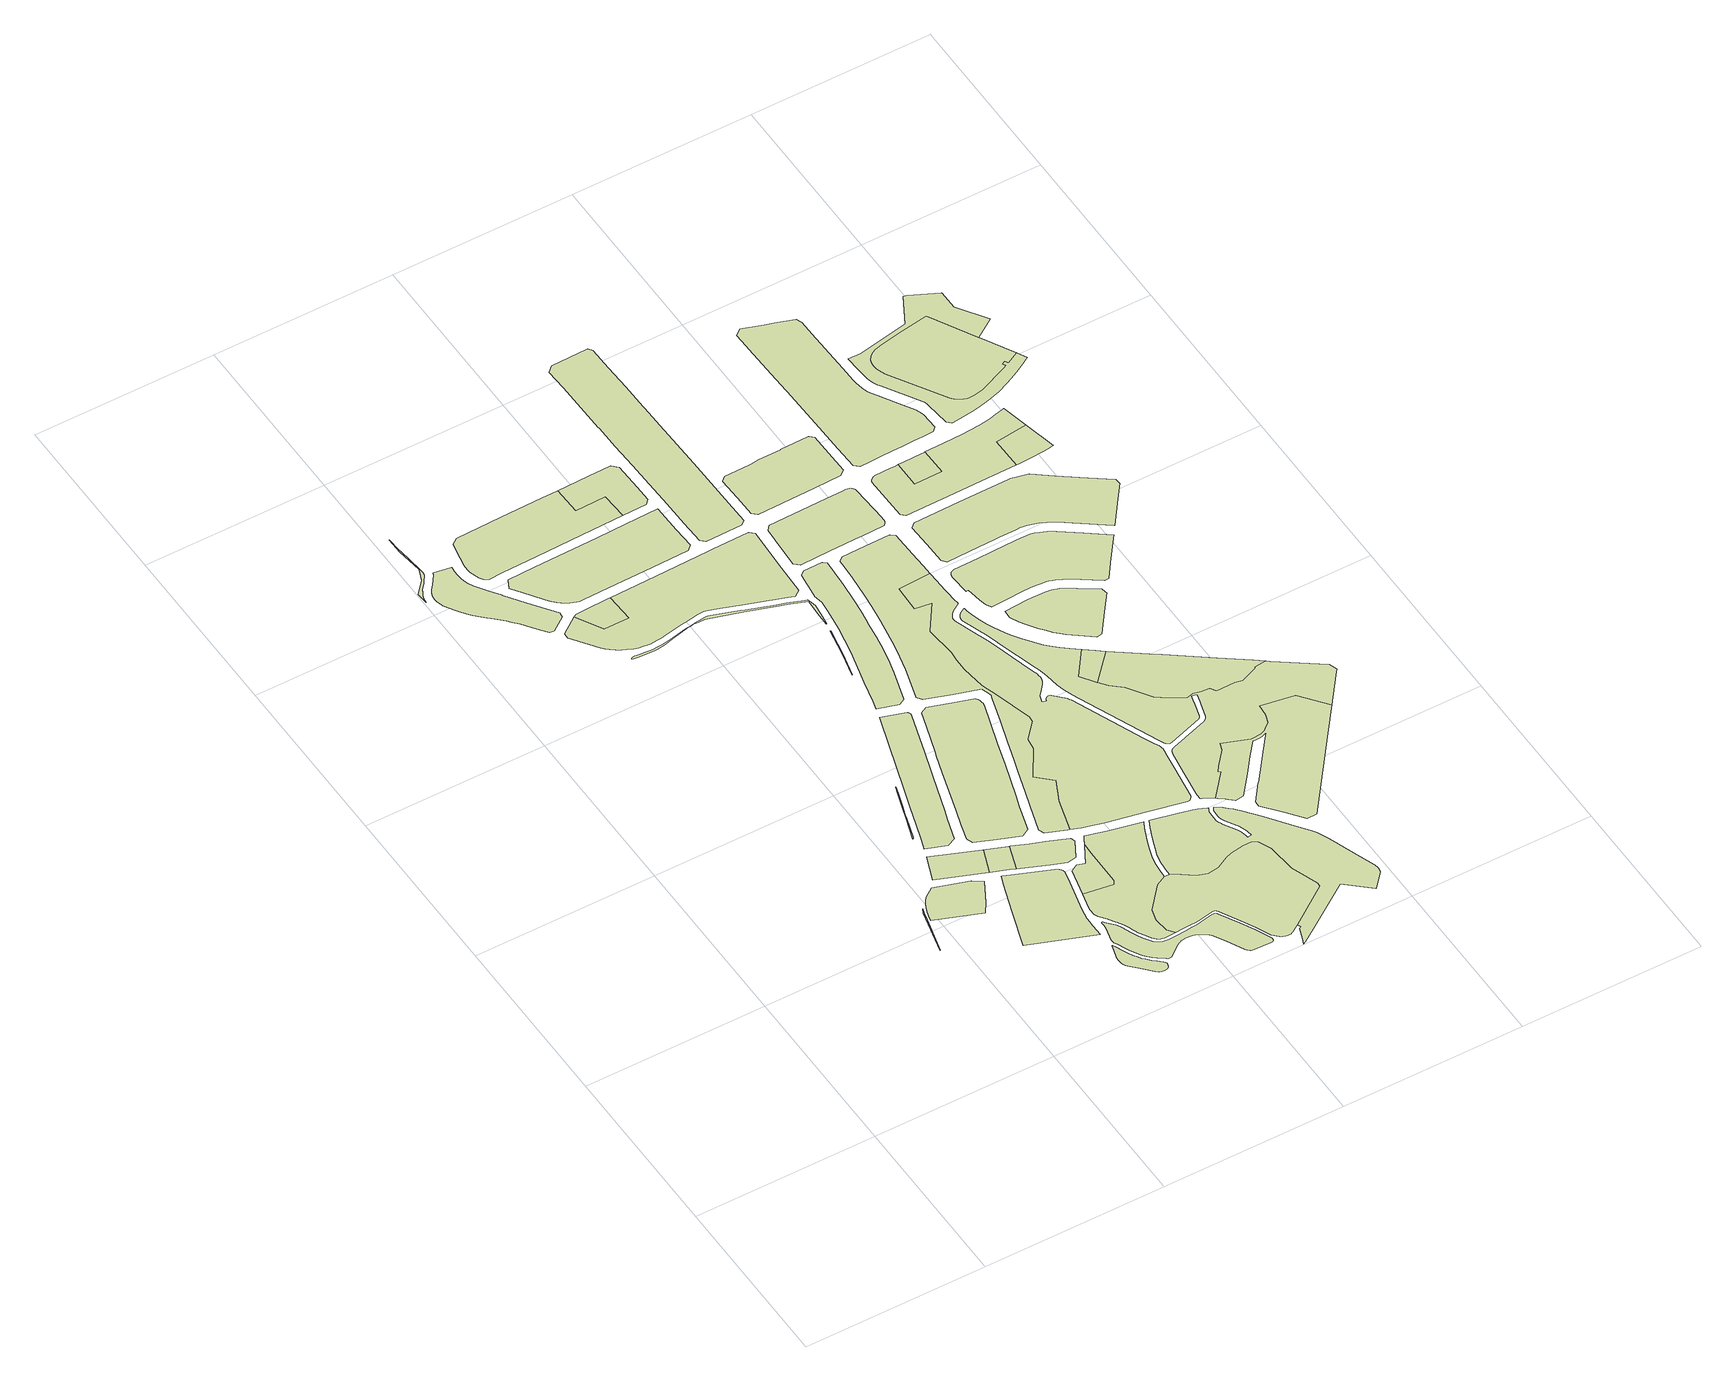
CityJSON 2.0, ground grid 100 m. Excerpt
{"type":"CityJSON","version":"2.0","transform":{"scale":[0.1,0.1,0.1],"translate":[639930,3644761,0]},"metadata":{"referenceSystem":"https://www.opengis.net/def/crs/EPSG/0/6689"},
"CityObjects":{
"landuse1":{"type":"LandUse","attributes":{"class":"202","LandUseDetailAttribute.orgLandUse":"202","LandUseDetailAttribute.areaInSquareMeter":5.63,"LandUseDetailAttribute.urbanPlanType":"21","LandUseDetailAttribute.prefecture":"43","LandUseDetailAttribute.city":"43206","LandUseDetailAttribute.note":"都道府県","LandUseDetailAttribute.surveyYear":2022},"geometry":[{"type":"MultiSurface","lod":"1","boundaries":[[[0,1,2,3,4,5]]]}]},
"landuse2":{"type":"LandUse","attributes":{"class":"203","LandUseDetailAttribute.orgLandUse":"203","LandUseDetailAttribute.areaInSquareMeter":34.97,"LandUseDetailAttribute.urbanPlanType":"21","LandUseDetailAttribute.prefecture":"43","LandUseDetailAttribute.city":"43206","LandUseDetailAttribute.note":"都道府県","LandUseDetailAttribute.surveyYear":2022},"geometry":[{"type":"MultiSurface","lod":"1","boundaries":[[[6,7,8,9,10,11,12,13,14,15,16,17,18,19,20,21,22,23,24]]]}]},
"landuse3":{"type":"LandUse","attributes":{"class":"211","LandUseDetailAttribute.orgLandUse":"211","LandUseDetailAttribute.areaInSquareMeter":1068.53,"LandUseDetailAttribute.urbanPlanType":"21","LandUseDetailAttribute.prefecture":"43","LandUseDetailAttribute.city":"43206","LandUseDetailAttribute.note":"都道府県","LandUseDetailAttribute.surveyYear":2022},"geometry":[{"type":"MultiSurface","lod":"1","boundaries":[[[25,26,27,28,29,30,31,32,33,34,35,36,37,38,39,40,41,42,43,44,45,46,47,48,49,50,51,52,53,54,55,56,57,58,59,60,61,62,63,64,65,66,67,68]]]}]},
"landuse4":{"type":"LandUse","attributes":{"class":"211","LandUseDetailAttribute.orgLandUse":"211","LandUseDetailAttribute.areaInSquareMeter":590.7,"LandUseDetailAttribute.urbanPlanType":"21","LandUseDetailAttribute.prefecture":"43","LandUseDetailAttribute.city":"43206","LandUseDetailAttribute.note":"都道府県","LandUseDetailAttribute.surveyYear":2022},"geometry":[{"type":"MultiSurface","lod":"1","boundaries":[[[69,70,71,72,73,74,75,76,77,78,79,80,81]]]}]},
"landuse5":{"type":"LandUse","attributes":{"class":"211","LandUseDetailAttribute.orgLandUse":"211","LandUseDetailAttribute.areaInSquareMeter":415.66,"LandUseDetailAttribute.urbanPlanType":"21","LandUseDetailAttribute.prefecture":"43","LandUseDetailAttribute.city":"43206","LandUseDetailAttribute.note":"都道府県","LandUseDetailAttribute.surveyYear":2022},"geometry":[{"type":"MultiSurface","lod":"1","boundaries":[[[82,83,84,85,86,87]]]}]},
"landuse6":{"type":"LandUse","attributes":{"class":"201","LandUseDetailAttribute.orgLandUse":"201","LandUseDetailAttribute.areaInSquareMeter":1499.41,"LandUseDetailAttribute.urbanPlanType":"21","LandUseDetailAttribute.prefecture":"43","LandUseDetailAttribute.city":"43206","LandUseDetailAttribute.note":"都道府県","LandUseDetailAttribute.surveyYear":2022},"geometry":[{"type":"MultiSurface","lod":"1","boundaries":[[[88,89,90,91,92,93,94,95,96,97,98,99,100,101,102,103,104,105,106,107,108,109,110]]]}]},
"landuse7":{"type":"LandUse","attributes":{"class":"223","LandUseDetailAttribute.orgLandUse":"223","LandUseDetailAttribute.areaInSquareMeter":275.18,"LandUseDetailAttribute.urbanPlanType":"21","LandUseDetailAttribute.prefecture":"43","LandUseDetailAttribute.city":"43206","LandUseDetailAttribute.note":"都道府県","LandUseDetailAttribute.surveyYear":2022},"geometry":[{"type":"MultiSurface","lod":"1","boundaries":[[[111,112,113,114,115,116,117]]]}]},
"landuse8":{"type":"LandUse","attributes":{"class":"201","LandUseDetailAttribute.orgLandUse":"201","LandUseDetailAttribute.areaInSquareMeter":5.62,"LandUseDetailAttribute.urbanPlanType":"21","LandUseDetailAttribute.prefecture":"43","LandUseDetailAttribute.city":"43206","LandUseDetailAttribute.note":"都道府県","LandUseDetailAttribute.surveyYear":2022},"geometry":[{"type":"MultiSurface","lod":"1","boundaries":[[[118,119,120,121,122,123,124,125,126,127,128,129]]]}]},
"landuse9":{"type":"LandUse","attributes":{"class":"202","LandUseDetailAttribute.orgLandUse":"202","LandUseDetailAttribute.areaInSquareMeter":179.77,"LandUseDetailAttribute.urbanPlanType":"21","LandUseDetailAttribute.prefecture":"43","LandUseDetailAttribute.city":"43206","LandUseDetailAttribute.note":"都道府県","LandUseDetailAttribute.surveyYear":2022},"geometry":[{"type":"MultiSurface","lod":"1","boundaries":[[[130,131,132,133,134,135,136,137,138,139,140,141,142,143,144,145,146,147,148,149,150,151,152,153,154,155,156,157,158,159,160,161,162]]]}]},
"landuse10":{"type":"LandUse","attributes":{"class":"202","LandUseDetailAttribute.orgLandUse":"202","LandUseDetailAttribute.areaInSquareMeter":27.8,"LandUseDetailAttribute.urbanPlanType":"21","LandUseDetailAttribute.prefecture":"43","LandUseDetailAttribute.city":"43206","LandUseDetailAttribute.note":"都道府県","LandUseDetailAttribute.surveyYear":2022},"geometry":[{"type":"MultiSurface","lod":"1","boundaries":[[[163,164,165,166,167,168,169,170,171,172,173,174,175,176,177,178,179,180,181,182,183,184,185,186,187,188,189,190,191,192]]]}]},
"landuse11":{"type":"LandUse","attributes":{"class":"212","LandUseDetailAttribute.orgLandUse":"212","LandUseDetailAttribute.areaInSquareMeter":195.11,"LandUseDetailAttribute.urbanPlanType":"21","LandUseDetailAttribute.prefecture":"43","LandUseDetailAttribute.city":"43206","LandUseDetailAttribute.note":"都道府県","LandUseDetailAttribute.surveyYear":2022},"geometry":[{"type":"MultiSurface","lod":"1","boundaries":[[[87,86,193,194,195]]]}]},
"landuse12":{"type":"LandUse","attributes":{"class":"211","LandUseDetailAttribute.orgLandUse":"211","LandUseDetailAttribute.areaInSquareMeter":1344.49,"LandUseDetailAttribute.urbanPlanType":"21","LandUseDetailAttribute.prefecture":"43","LandUseDetailAttribute.city":"43206","LandUseDetailAttribute.note":"都道府県","LandUseDetailAttribute.surveyYear":2022},"geometry":[{"type":"MultiSurface","lod":"1","boundaries":[[[196,197,198,199,200,201,202,203,204,205,206,207,208,209,210,211,212,213,214,215]]]}]},
"landuse13":{"type":"LandUse","attributes":{"class":"211","LandUseDetailAttribute.orgLandUse":"211","LandUseDetailAttribute.areaInSquareMeter":2162.91,"LandUseDetailAttribute.urbanPlanType":"21","LandUseDetailAttribute.prefecture":"43","LandUseDetailAttribute.city":"43206","LandUseDetailAttribute.note":"都道府県","LandUseDetailAttribute.surveyYear":2022},"geometry":[{"type":"MultiSurface","lod":"1","boundaries":[[[216,217,218,219,220,221,222,223,224,225,226,227,228,229,230,231,232,233,234,235,236]]]}]},
"landuse14":{"type":"LandUse","attributes":{"class":"211","LandUseDetailAttribute.orgLandUse":"211","LandUseDetailAttribute.areaInSquareMeter":2420.75,"LandUseDetailAttribute.urbanPlanType":"21","LandUseDetailAttribute.prefecture":"43","LandUseDetailAttribute.city":"43206","LandUseDetailAttribute.note":"都道府県","LandUseDetailAttribute.surveyYear":2022},"geometry":[{"type":"MultiSurface","lod":"1","boundaries":[[[237,238,239,240,241,242,243,244,245,246,247,248,249,250,251,252,253,254,255,256,257,258]]]}]},
"landuse15":{"type":"LandUse","attributes":{"class":"223","LandUseDetailAttribute.orgLandUse":"223","LandUseDetailAttribute.areaInSquareMeter":454.96,"LandUseDetailAttribute.urbanPlanType":"21","LandUseDetailAttribute.prefecture":"43","LandUseDetailAttribute.city":"43206","LandUseDetailAttribute.note":"都道府県","LandUseDetailAttribute.surveyYear":2022},"geometry":[{"type":"MultiSurface","lod":"1","boundaries":[[[259,260,261,262,263,195,194,264,265,266]]]}]},
"landuse16":{"type":"LandUse","attributes":{"class":"211","LandUseDetailAttribute.orgLandUse":"211","LandUseDetailAttribute.areaInSquareMeter":302.43,"LandUseDetailAttribute.urbanPlanType":"21","LandUseDetailAttribute.prefecture":"43","LandUseDetailAttribute.city":"43206","LandUseDetailAttribute.note":"都道府県","LandUseDetailAttribute.surveyYear":2022},"geometry":[{"type":"MultiSurface","lod":"1","boundaries":[[[267,268,269,270,271,272,273,274,275]]]}]},
"landuse17":{"type":"LandUse","attributes":{"class":"211","LandUseDetailAttribute.orgLandUse":"211","LandUseDetailAttribute.areaInSquareMeter":3503.03,"LandUseDetailAttribute.urbanPlanType":"21","LandUseDetailAttribute.prefecture":"43","LandUseDetailAttribute.city":"43206","LandUseDetailAttribute.note":"都道府県","LandUseDetailAttribute.surveyYear":2022},"geometry":[{"type":"MultiSurface","lod":"1","boundaries":[[[276,277,278,279,117,116,115,114,280,281,282,283,284,285,286,287,288,289,290,291,292,293,294,295,296,297,298,299,300,301,302,303,304,305,306,307,308,309,310,311,312,313,314]]]}]},
"landuse18":{"type":"LandUse","attributes":{"class":"202","LandUseDetailAttribute.orgLandUse":"202","LandUseDetailAttribute.areaInSquareMeter":877.2,"LandUseDetailAttribute.urbanPlanType":"21","LandUseDetailAttribute.prefecture":"43","LandUseDetailAttribute.city":"43206","LandUseDetailAttribute.note":"都道府県","LandUseDetailAttribute.surveyYear":2022},"geometry":[{"type":"MultiSurface","lod":"1","boundaries":[[[315,316,317,318,319,320,321,322,323,324,325,326,327,328,329,330,331,332,333,334,335,336,337,338,339,340,341,342,343,344,345,346,347,348,349,350,351,352,353,354,355,356,357,358,359,360,361,362,363,364,365,366,367,368,369,370,371,372,373,374,375,376,377,378,379,380,381,382,383,384,385,386,387,388,389,390,391,392,393,394,395,396,397,398,399,400,401,402,403,404,405]]]}]},
"landuse19":{"type":"LandUse","attributes":{"class":"202","LandUseDetailAttribute.orgLandUse":"202","LandUseDetailAttribute.areaInSquareMeter":1862.77,"LandUseDetailAttribute.urbanPlanType":"21","LandUseDetailAttribute.prefecture":"43","LandUseDetailAttribute.city":"43206","LandUseDetailAttribute.note":"都道府県","LandUseDetailAttribute.surveyYear":2022},"geometry":[{"type":"MultiSurface","lod":"1","boundaries":[[[406,407,408,409,410,411,412,413,414,415,416,417,267,275,274,273,272,418,419,420,421,422,423,424,425,426,427,428,429,430,431,432,433,434,435,436,437,438,439,440,441,442,443,444,445,446,447,448,449,450,451]]]}]},
"landuse20":{"type":"LandUse","attributes":{"class":"211","LandUseDetailAttribute.orgLandUse":"211","LandUseDetailAttribute.areaInSquareMeter":2720.08,"LandUseDetailAttribute.urbanPlanType":"21","LandUseDetailAttribute.prefecture":"43","LandUseDetailAttribute.city":"43206","LandUseDetailAttribute.note":"都道府県","LandUseDetailAttribute.surveyYear":2022},"geometry":[{"type":"MultiSurface","lod":"1","boundaries":[[[452,453,454,455,456,457,458,459,460,461,462,463,464,465,466,467,468,469,470,471,472,473,474,475,476,477]]]}]},
"landuse21":{"type":"LandUse","attributes":{"class":"202","LandUseDetailAttribute.orgLandUse":"202","LandUseDetailAttribute.areaInSquareMeter":82.96,"LandUseDetailAttribute.urbanPlanType":"21","LandUseDetailAttribute.prefecture":"43","LandUseDetailAttribute.city":"43206","LandUseDetailAttribute.note":"都道府県","LandUseDetailAttribute.surveyYear":2022},"geometry":[{"type":"MultiSurface","lod":"1","boundaries":[[[478,479,480,481,482,483,484,485,486,487,488,489,490,491,492,493,494,495,496,497,498,499,500,501,502,503,504,505]]]}]},
"landuse22":{"type":"LandUse","attributes":{"class":"202","LandUseDetailAttribute.orgLandUse":"202","LandUseDetailAttribute.areaInSquareMeter":4.7,"LandUseDetailAttribute.urbanPlanType":"21","LandUseDetailAttribute.prefecture":"43","LandUseDetailAttribute.city":"43206","LandUseDetailAttribute.note":"都道府県","LandUseDetailAttribute.surveyYear":2022},"geometry":[{"type":"MultiSurface","lod":"1","boundaries":[[[506,507,508,509,510,511,512,513,514]]]}]},
"landuse23":{"type":"LandUse","attributes":{"class":"223","LandUseDetailAttribute.orgLandUse":"223","LandUseDetailAttribute.areaInSquareMeter":745.22,"LandUseDetailAttribute.urbanPlanType":"21","LandUseDetailAttribute.prefecture":"43","LandUseDetailAttribute.city":"43206","LandUseDetailAttribute.note":"都道府県","LandUseDetailAttribute.surveyYear":2022},"geometry":[{"type":"MultiSurface","lod":"1","boundaries":[[[515,516,236,235,234,233,517,518,519,520]]]}]},
"landuse24":{"type":"LandUse","attributes":{"class":"205","LandUseDetailAttribute.orgLandUse":"205","LandUseDetailAttribute.areaInSquareMeter":2947.77,"LandUseDetailAttribute.urbanPlanType":"21","LandUseDetailAttribute.prefecture":"43","LandUseDetailAttribute.city":"43206","LandUseDetailAttribute.note":"都道府県","LandUseDetailAttribute.surveyYear":2022},"geometry":[{"type":"MultiSurface","lod":"1","boundaries":[[[521,522,523,449,448,447,446,445,444,524,525,526,527,528,529,530,531,532,533,534,535,536,537,538,539,540,541,542,543,544,545,546,547,548,549,550,551,552,553,554,555,556,557,558,559,560,561,562]]]}]},
"landuse25":{"type":"LandUse","attributes":{"class":"211","LandUseDetailAttribute.orgLandUse":"211","LandUseDetailAttribute.areaInSquareMeter":1446.62,"LandUseDetailAttribute.urbanPlanType":"21","LandUseDetailAttribute.prefecture":"43","LandUseDetailAttribute.city":"43206","LandUseDetailAttribute.note":"都道府県","LandUseDetailAttribute.surveyYear":2022},"geometry":[{"type":"MultiSurface","lod":"1","boundaries":[[[563,564,565,566,567,568,569,570,571,572,573,574,575,576,577,578,579,580,581,582,583,584,585,586,587,588,589]]]}]},
"landuse26":{"type":"LandUse","attributes":{"class":"211","LandUseDetailAttribute.orgLandUse":"211","LandUseDetailAttribute.areaInSquareMeter":3768.79,"LandUseDetailAttribute.urbanPlanType":"21","LandUseDetailAttribute.prefecture":"43","LandUseDetailAttribute.city":"43206","LandUseDetailAttribute.note":"都道府県","LandUseDetailAttribute.surveyYear":2022},"geometry":[{"type":"MultiSurface","lod":"1","boundaries":[[[590,591,592,593,594,595,596,597,598,599,600,601,602,603,604,605,606,607,608,609,610,611,612,613,614,615,616,617,618,619,620,621,622,623,624,625,626,627,628,629,630,631,632,633,634,635,636,637,638,639,640,641]]]}]},
"landuse27":{"type":"LandUse","attributes":{"class":"202","LandUseDetailAttribute.orgLandUse":"202","LandUseDetailAttribute.areaInSquareMeter":3319.16,"LandUseDetailAttribute.urbanPlanType":"21","LandUseDetailAttribute.prefecture":"43","LandUseDetailAttribute.city":"43206","LandUseDetailAttribute.note":"都道府県","LandUseDetailAttribute.surveyYear":2022},"geometry":[{"type":"MultiSurface","lod":"1","boundaries":[[[642,643,644,645,646,647,648,649,650,651,652,653,654,655,656,657,658,659,660,661,662,663,664,665,666,667,668,669,670,522,521,562,561,560,559,558,557,556,555,554,553,552,551,550,549,671,672,673,674,675,676,677,678,679,680,681,682,683,684,685,686,687,688,689,690,691,692,693,694,695,696,697,698,699,700,701,702,703,704,705,706,707,708,709,710,711,712,713,714]]]}]},
"landuse28":{"type":"LandUse","attributes":{"class":"211","LandUseDetailAttribute.orgLandUse":"211","LandUseDetailAttribute.areaInSquareMeter":3397.86,"LandUseDetailAttribute.urbanPlanType":"21","LandUseDetailAttribute.prefecture":"43","LandUseDetailAttribute.city":"43206","LandUseDetailAttribute.note":"都道府県","LandUseDetailAttribute.surveyYear":2022},"geometry":[{"type":"MultiSurface","lod":"1","boundaries":[[[715,716,717,718,719,720,721,722,723,724,725,726,727,728,729,730,731,732,733,734,735,736,737,738,739,740,741,742]]]}]},
"landuse29":{"type":"LandUse","attributes":{"class":"202","LandUseDetailAttribute.orgLandUse":"202","LandUseDetailAttribute.areaInSquareMeter":5968.2,"LandUseDetailAttribute.urbanPlanType":"21","LandUseDetailAttribute.prefecture":"43","LandUseDetailAttribute.city":"43206","LandUseDetailAttribute.note":"都道府県","LandUseDetailAttribute.surveyYear":2022},"geometry":[{"type":"MultiSurface","lod":"1","boundaries":[[[743,744,745,746,747,748,749,750,751,752,753,754,755,756,757,758,759,760,761,762,763,764,765,766,767,768,769,770,771,772,641,640,639,638,637,636,635,634,633,632,631,630,629,628,627,626,625,624,623,773,774,775,776,777,778,779,780,781,782,783,784,785,786,787,788,789,790,791,792,793,794,795,796,797,798,799,800,801,802,803,804,805]]]}]},
"landuse30":{"type":"LandUse","attributes":{"class":"211","LandUseDetailAttribute.orgLandUse":"211","LandUseDetailAttribute.areaInSquareMeter":1497.06,"LandUseDetailAttribute.urbanPlanType":"21","LandUseDetailAttribute.prefecture":"43","LandUseDetailAttribute.city":"43206","LandUseDetailAttribute.note":"都道府県","LandUseDetailAttribute.surveyYear":2022},"geometry":[{"type":"MultiSurface","lod":"1","boundaries":[[[806,807,808,809,810,811,812,813,814,815,816,817,818,819,820,821,822,823,824,825,826,827,828]]]}]},
"landuse31":{"type":"LandUse","attributes":{"class":"211","LandUseDetailAttribute.orgLandUse":"211","LandUseDetailAttribute.areaInSquareMeter":1530.73,"LandUseDetailAttribute.urbanPlanType":"21","LandUseDetailAttribute.prefecture":"43","LandUseDetailAttribute.city":"43206","LandUseDetailAttribute.note":"都道府県","LandUseDetailAttribute.surveyYear":2022},"geometry":[{"type":"MultiSurface","lod":"1","boundaries":[[[829,830,831,832,833,834,835,836,837,838,839,840,841,842,843,844]]]}]},
"landuse32":{"type":"LandUse","attributes":{"class":"214","LandUseDetailAttribute.orgLandUse":"214","LandUseDetailAttribute.areaInSquareMeter":200.1,"LandUseDetailAttribute.urbanPlanType":"21","LandUseDetailAttribute.prefecture":"43","LandUseDetailAttribute.city":"43206","LandUseDetailAttribute.note":"都道府県","LandUseDetailAttribute.surveyYear":2022},"geometry":[{"type":"MultiSurface","lod":"1","boundaries":[[[845,846,847,848,849,850,851]]]}]},
"landuse33":{"type":"LandUse","attributes":{"class":"211","LandUseDetailAttribute.orgLandUse":"211","LandUseDetailAttribute.areaInSquareMeter":2713.74,"LandUseDetailAttribute.urbanPlanType":"21","LandUseDetailAttribute.prefecture":"43","LandUseDetailAttribute.city":"43206","LandUseDetailAttribute.note":"都道府県","LandUseDetailAttribute.surveyYear":2022},"geometry":[{"type":"MultiSurface","lod":"1","boundaries":[[[852,853,854,855,856,857,858,859,860,861,862,863,864,865,866,867,868,869,870,871,872,873,874,875,876,877,878,879,880,881,882,883,884,885,886,887,888,889,890,891]]]}]},
"landuse34":{"type":"LandUse","attributes":{"class":"211","LandUseDetailAttribute.orgLandUse":"211","LandUseDetailAttribute.areaInSquareMeter":1110.37,"LandUseDetailAttribute.urbanPlanType":"21","LandUseDetailAttribute.prefecture":"43","LandUseDetailAttribute.city":"43206","LandUseDetailAttribute.note":"都道府県","LandUseDetailAttribute.surveyYear":2022},"geometry":[{"type":"MultiSurface","lod":"1","boundaries":[[[892,893,894,895,896,897,898,899,900,901,902,903,904,905,906,907,908,909,910,911,912,913,914,915,916,917,918,919,920,921]]]}]},
"landuse35":{"type":"LandUse","attributes":{"class":"202","LandUseDetailAttribute.orgLandUse":"202","LandUseDetailAttribute.areaInSquareMeter":4755.41,"LandUseDetailAttribute.urbanPlanType":"21","LandUseDetailAttribute.prefecture":"43","LandUseDetailAttribute.city":"43206","LandUseDetailAttribute.note":"都道府県","LandUseDetailAttribute.surveyYear":2022},"geometry":[{"type":"MultiSurface","lod":"1","boundaries":[[[922,923,924,925,926,927,928,929,930,931,932,933,934,935,936,937,938,939,940,941,942,943,944,945,946,947,948,949,950,951,952,953,954,955,956,957,958,959,960,961,962,963,964,965,966,967,968,969,970,971,972,973,974,975,976,977,978,979,980,981,982,983,984,985,986,987,988,989,990,991,992,993,994,995,996,997,998,999,1000,1001,1002,1003,864,863,862,861,860,859,858,857,856,855,854,853,852,891,890,1004,1005,1006,1007,1008,1009,1010,1011,1012,1013,1014,1015,1016,1017,1018,1019,1020,1021,850,849,848,847]]]}]},
"landuse36":{"type":"LandUse","attributes":{"class":"217","LandUseDetailAttribute.orgLandUse":"217","LandUseDetailAttribute.areaInSquareMeter":1650.22,"LandUseDetailAttribute.urbanPlanType":"21","LandUseDetailAttribute.prefecture":"43","LandUseDetailAttribute.city":"43206","LandUseDetailAttribute.note":"都道府県","LandUseDetailAttribute.surveyYear":2022},"geometry":[{"type":"MultiSurface","lod":"1","boundaries":[[[1022,1023,1024,845,851,850,1021,1020,1019,1018,1017,1016,1015,1014,1013,1012,1011,1010,1009,1008,1025]]]}]},
"landuse37":{"type":"LandUse","attributes":{"class":"211","LandUseDetailAttribute.orgLandUse":"211","LandUseDetailAttribute.areaInSquareMeter":2262.24,"LandUseDetailAttribute.urbanPlanType":"21","LandUseDetailAttribute.prefecture":"43","LandUseDetailAttribute.city":"43206","LandUseDetailAttribute.note":"都道府県","LandUseDetailAttribute.surveyYear":2022},"geometry":[{"type":"MultiSurface","lod":"1","boundaries":[[[1026,1027,1028,1029,1030,1031,1032,1033,1034,1035,1036,1037,1038,1039,1040,1041,1042,1043,1044,1045,1046,1047,1048,1049,1050,1051,1052,1053,1054,1055,1056,1057,1058,1059,1060,1061,1062,1063,1064,1065,1066,1067]]]}]},
"landuse38":{"type":"LandUse","attributes":{"class":"212","LandUseDetailAttribute.orgLandUse":"212","LandUseDetailAttribute.areaInSquareMeter":225.09,"LandUseDetailAttribute.urbanPlanType":"21","LandUseDetailAttribute.prefecture":"43","LandUseDetailAttribute.city":"43206","LandUseDetailAttribute.note":"都道府県","LandUseDetailAttribute.surveyYear":2022},"geometry":[{"type":"MultiSurface","lod":"1","boundaries":[[[1068,1069,1070,1071,1072,1073,1074]]]}]},
"landuse39":{"type":"LandUse","attributes":{"class":"211","LandUseDetailAttribute.orgLandUse":"211","LandUseDetailAttribute.areaInSquareMeter":2980.94,"LandUseDetailAttribute.urbanPlanType":"21","LandUseDetailAttribute.prefecture":"43","LandUseDetailAttribute.city":"43206","LandUseDetailAttribute.note":"都道府県","LandUseDetailAttribute.surveyYear":2022},"geometry":[{"type":"MultiSurface","lod":"1","boundaries":[[[1075,1076,1077,1078,1079,1080,1081,1082,1083,1084,1085,1086,1087,1088,1089,1090,1091,1092,1093,1094,1095,1096,1097,1098,1099,1100,1101,1102,1103,1104]]]}]},
"landuse40":{"type":"LandUse","attributes":{"class":"211","LandUseDetailAttribute.orgLandUse":"211","LandUseDetailAttribute.areaInSquareMeter":1947.17,"LandUseDetailAttribute.urbanPlanType":"21","LandUseDetailAttribute.prefecture":"43","LandUseDetailAttribute.city":"43206","LandUseDetailAttribute.note":"都道府県","LandUseDetailAttribute.surveyYear":2022},"geometry":[{"type":"MultiSurface","lod":"1","boundaries":[[[1105,1106,1107,1108,1109,1110,1111,1112,1113,1114,1115,1116,1117,1118,1119,1120,1121,1122,1074,1073,1072,1071,1123,1124,1125,1126,1127,1128,1129,1130,1131,1132,1133,1134,1135,1136,1137,1138,1139]]]}]},
"landuse41":{"type":"LandUse","attributes":{"class":"211","LandUseDetailAttribute.orgLandUse":"211","LandUseDetailAttribute.areaInSquareMeter":3530.29,"LandUseDetailAttribute.urbanPlanType":"21","LandUseDetailAttribute.prefecture":"43","LandUseDetailAttribute.city":"43206","LandUseDetailAttribute.note":"都道府県","LandUseDetailAttribute.surveyYear":2022},"geometry":[{"type":"MultiSurface","lod":"1","boundaries":[[[1140,1141,1142,1143,1144,1145,1146,1147,1148,1149,1150,1151,1152,1153,1154,1155,1156,1157,1158,1159,1160,1161,1162,1163,1164,1165,1166,1167,1168,1169,1170,1171,1172,1173,1174,1175,1176,1177,1178,1179,1180,1181,1182]]]}]},
"landuse42":{"type":"LandUse","attributes":{"class":"202","LandUseDetailAttribute.orgLandUse":"202","LandUseDetailAttribute.areaInSquareMeter":363.82,"LandUseDetailAttribute.urbanPlanType":"21","LandUseDetailAttribute.prefecture":"43","LandUseDetailAttribute.city":"43206","LandUseDetailAttribute.note":"都道府県","LandUseDetailAttribute.surveyYear":2022},"geometry":[{"type":"MultiSurface","lod":"1","boundaries":[[[1183,1184,1185,1139,1138,1137,1186,1187]]]}]},
"landuse43":{"type":"LandUse","attributes":{"class":"205","LandUseDetailAttribute.orgLandUse":"205","LandUseDetailAttribute.areaInSquareMeter":1578.71,"LandUseDetailAttribute.urbanPlanType":"21","LandUseDetailAttribute.prefecture":"43","LandUseDetailAttribute.city":"43206","LandUseDetailAttribute.note":"都道府県","LandUseDetailAttribute.surveyYear":2022},"geometry":[{"type":"MultiSurface","lod":"1","boundaries":[[[1188,1189,1190,1191,1192,1193,1194,1195,1196,1197,1198,1199,1200,1201,1202,1203,1204,1205,1206,1207,1208,1209,1210,1211,1212,1213,1214,1215,1216,1217,1218,1219,1220,1221,1222,1223,1224,1225,1226,1227,1228,1229,1230,1231,1232,1233,1234,1235,1236,1237,1238,1239,1240,1241,1242,1243,1244,1245,1246,1247,1248,1249,1250,1251,1252]]]}]},
"landuse44":{"type":"LandUse","attributes":{"class":"204","LandUseDetailAttribute.orgLandUse":"204","LandUseDetailAttribute.areaInSquareMeter":2234.61,"LandUseDetailAttribute.urbanPlanType":"21","LandUseDetailAttribute.prefecture":"43","LandUseDetailAttribute.city":"43206","LandUseDetailAttribute.note":"都道府県","LandUseDetailAttribute.surveyYear":2022},"geometry":[{"type":"MultiSurface","lod":"1","boundaries":[[[1249,1248,1247,1246,1245,1244,1243,1242,1241,1240,1239,1238,1237,1236,1235,1234,1233,1232,1231,1230,1229,1228,1227,1226,1225,1224,1223,1222,1221,1220]]]}]}
},
"vertices":[
[966,1119,0],[972,1139,0],[975,1147,0],[963,1123,0],[903,872,0],[961,1099,0],
[21,4136,0],[31,4155,0],[42,4174,0],[65,4201,0],[75,4215,0],[96,4245,0],[98,4249,0],[100,4258,0],[100,4267,0],[98,4296,0],[85,4440,0],[83,4454,0],[76,4532,0],[79,4439,0],[96,4293,0],[69,4226,0],[8,4156,0],[13,4091,0],[14,4111,0],
[517,3700,0],[462,3777,0],[417,3840,0],[345,3942,0],[343,3945,0],[303,4001,0],[276,4041,0],[259,4068,0],[246,4095,0],[239,4119,0],[235,4141,0],[233,4168,0],[233,4195,0],[235,4213,0],[236,4222,0],[236,4224,0],[141,4238,0],[141,4236,0],[136,4223,0],[100,4173,0],[79,4148,0],[70,4134,0],[63,4120,0],[59,4104,0],[58,4085,0],[59,4070,0],[63,4049,0],[70,4032,0],[101,3982,0],[118,3955,0],[138,3928,0],[157,3904,0],[174,3884,0],[207,3853,0],[210,3850,0],[244,3819,0],[274,3788,0],[293,3768,0],[320,3737,0],[355,3689,0],[381,3655,0],[410,3616,0],[432,3614,0],[513,3673,0],
[1317,1149,0],[1267,1184,0],[1082,1243,0],[1027,1203,0],[1013,1184,0],[1002,1165,0],[993,1147,0],[987,1132,0],[982,1118,0],[975,1095,0],[967,1064,0],[1212,969,0],[1252,1028,0],
[1296,1377,0],[1168,1427,0],[1115,1284,0],[1298,1212,0],[1368,1185,0],[1421,1327,0],
[1605,590,0],[1604,630,0],[1605,658,0],[1607,686,0],[1611,717,0],[1617,749,0],[1660,930,0],[1676,994,0],[1675,1004,0],[1673,1013,0],[1669,1020,0],[1662,1027,0],[1654,1033,0],[1645,1037,0],[1449,1116,0],[1409,1132,0],[1403,1134,0],[1401,1126,0],[1388,1089,0],[1327,907,0],[1255,693,0],[1605,564,0],[1605,568,0],
[766,3658,0],[631,3655,0],[579,3653,0],[563,3642,0],[643,3500,0],[779,3501,0],[775,3659,0],
[1221,1700,0],[1221,1702,0],[1238,1755,0],[1238,1756,0],[1270,1853,0],[1283,1895,0],[1268,1853,0],[1237,1757,0],[1220,1703,0],[1173,1562,0],[1176,1561,0],[1179,1569,0],
[1617,473,0],[1615,468,0],[1606,436,0],[1593,392,0],[1591,378,0],[1592,367,0],[1593,354,0],[1597,340,0],[1603,328,0],[1610,319,0],[1662,264,0],[1702,221,0],[1716,209,0],[1727,204,0],[1735,202,0],[1745,202,0],[1759,205,0],[1768,211,0],[1772,217,0],[1776,229,0],[1776,238,0],[1774,246,0],[1768,254,0],[1744,276,0],[1724,292,0],[1704,313,0],[1691,328,0],[1681,343,0],[1666,366,0],[1652,392,0],[1643,414,0],[1625,456,0],[1623,459,0],
[989,3299,0],[1005,3302,0],[1019,3305,0],[1005,3303,0],[1001,3302,0],[988,3300,0],[977,3298,0],[954,3294,0],[923,3288,0],[889,3281,0],[852,3274,0],[827,3270,0],[797,3267,0],[771,3266,0],[749,3266,0],[726,3268,0],[699,3272,0],[684,3274,0],[673,3274,0],[662,3271,0],[654,3267,0],[651,3264,0],[657,3261,0],[689,3258,0],[770,3255,0],[788,3256,0],[818,3259,0],[832,3261,0],[846,3265,0],[890,3278,0],
[1462,1149,0],[1490,1137,0],[1539,1281,0],
[1594,2265,0],[1587,2280,0],[1456,2321,0],[1395,2131,0],[1357,2011,0],[1309,1861,0],[1268,1733,0],[1254,1690,0],[1237,1636,0],[1204,1532,0],[1187,1479,0],[1295,1437,0],[1340,1459,0],[1381,1586,0],[1398,1638,0],[1469,1860,0],[1481,1898,0],[1520,2022,0],[1558,2146,0],[1581,2221,0],
[841,4385,0],[612,4380,0],[355,4374,0],[321,4349,0],[303,4254,0],[295,4213,0],[293,4192,0],[293,4170,0],[294,4149,0],[298,4134,0],[303,4116,0],[312,4096,0],[324,4077,0],[348,4064,0],[420,4067,0],[618,4073,0],[933,4082,0],[1106,4087,0],[1099,4234,0],[931,4230,0],[928,4387,0],
[1278,3754,0],[1275,3874,0],[1271,4037,0],[1097,4031,0],[927,4027,0],[576,4017,0],[422,4012,0],[397,3963,0],[464,3868,0],[507,3809,0],[522,3787,0],[541,3766,0],[558,3752,0],[577,3740,0],[593,3731,0],[607,3725,0],[624,3720,0],[638,3717,0],[654,3716,0],[800,3719,0],[1049,3725,0],[1253,3730,0],
[1823,1147,0],[1814,1172,0],[1704,1216,0],[1632,1244,0],[1546,1278,0],[1641,1076,0],[1721,1044,0],[1772,1054,0],
[1849,1100,0],[1818,1044,0],[1791,995,0],[1749,1009,0],[1710,985,0],[1674,833,0],[1831,809,0],[1845,830,0],[1848,1037,0],
[1560,3678,0],[1359,3674,0],[1331,3674,0],[1037,3666,0],[467,3572,0],[464,3543,0],[565,3405,0],[579,3386,0],[595,3372,0],[617,3355,0],[641,3341,0],[664,3329,0],[694,3317,0],[718,3310,0],[739,3306,0],[764,3303,0],[779,3302,0],[801,3303,0],[822,3305,0],[846,3308,0],[881,3315,0],[916,3323,0],[948,3329,0],[972,3333,0],[995,3336,0],[1054,3346,0],[1072,3349,0],[1090,3350,0],[1105,3350,0],[1115,3349,0],[1129,3346,0],[1182,3327,0],[1271,3296,0],[1325,3277,0],[1495,3219,0],[1529,3207,0],[1563,3231,0],[1570,3401,0],[1581,3657,0],
[1838,367,0],[1828,371,0],[1819,375,0],[1807,383,0],[1796,394,0],[1786,406,0],[1764,441,0],[1750,468,0],[1737,498,0],[1728,524,0],[1720,543,0],[1712,560,0],[1701,576,0],[1670,614,0],[1659,627,0],[1657,627,0],[1655,627,0],[1653,626,0],[1651,625,0],[1651,621,0],[1652,604,0],[1652,591,0],[1651,581,0],[1632,505,0],[1631,497,0],[1632,490,0],[1635,482,0],[1641,468,0],[1662,422,0],[1670,401,0],[1684,376,0],[1698,354,0],[1707,340,0],[1719,326,0],[1738,307,0],[1756,291,0],[1792,264,0],[1801,259,0],[1806,258,0],[1813,259,0],[1818,261,0],[1824,265,0],[1885,312,0],[1894,318,0],[1904,323,0],[1913,327,0],[1922,328,0],[1935,330,0],[1948,330,0],[1962,329,0],[1976,327,0],[1989,323,0],[2002,319,0],[2014,313,0],[2028,304,0],[2038,296,0],[2048,287,0],[2056,278,0],[2063,267,0],[2094,213,0],[2131,140,0],[2142,120,0],[2148,111,0],[2153,106,0],[2160,101,0],[2164,99,0],[2170,97,0],[2178,96,0],[2271,91,0],[2277,92,0],[2285,96,0],[2288,102,0],[2289,110,0],[2288,118,0],[2249,207,0],[2211,280,0],[2153,385,0],[2150,390,0],[2146,393,0],[2141,394,0],[2136,395,0],[2132,395,0],[2128,394,0],[2058,381,0],[2035,378,0],[2001,374,0],[1970,371,0],[1953,370,0],[1925,367,0],[1867,364,0],[1853,364,0],
[2082,869,0],[2098,919,0],[2114,961,0],[2131,1004,0],[2150,1047,0],[2167,1083,0],[2002,1120,0],[1969,1128,0],[1933,1136,0],[1891,1149,0],[1878,1153,0],[1868,1136,0],[1653,743,0],[1650,726,0],[1649,712,0],[1649,701,0],[1651,690,0],[1654,679,0],[1659,669,0],[1688,631,0],[1691,625,0],[1711,596,0],[1717,587,0],[1721,582,0],[1729,570,0],[1738,551,0],[1747,531,0],[1756,506,0],[1768,476,0],[1781,451,0],[1802,417,0],[1811,407,0],[1820,399,0],[1829,393,0],[1835,389,0],[1843,387,0],[1855,384,0],[1867,384,0],[1918,387,0],[1889,424,0],[1881,505,0],[1899,571,0],[2007,697,0],[2065,727,0],[2066,771,0],[2070,815,0],
[1716,1476,0],[1739,1547,0],[1800,1744,0],[1843,1883,0],[1887,2024,0],[1919,2128,0],[1922,2141,0],[1922,2156,0],[1919,2169,0],[1915,2178,0],[1908,2185,0],[1901,2189,0],[1784,2226,0],[1678,2261,0],[1642,2241,0],[1613,2151,0],[1561,1986,0],[1556,1970,0],[1521,1859,0],[1447,1614,0],[1419,1520,0],[1391,1427,0],[1406,1394,0],[1514,1351,0],[1629,1306,0],[1671,1329,0],
[1571,3046,0],[1577,3106,0],[1570,3146,0],[1568,3156,0],[1556,3160,0],[1471,3190,0],[1425,3206,0],[1281,3255,0],[1268,3260,0],[1259,3263,0],[1120,3312,0],[1108,3314,0],[1102,3315,0],[1091,3315,0],[1075,3314,0],[1059,3312,0],[1048,3310,0],[1022,3306,0],[1047,3304,0],[1083,3302,0],[1267,3248,0],[1431,3193,0],[1454,3185,0],[1481,3176,0],[1566,3144,0],[1562,3056,0],[1559,2976,0],[1562,2976,0],
[1536,2829,0],[1537,2833,0],[1553,2915,0],[1555,2926,0],[1552,2928,0],[1535,2831,0],[1522,2771,0],[1490,2626,0],[1524,2769,0],
[1228,4394,0],[1106,4391,0],[1241,4091,0],[1264,4114,0],[1262,4207,0],[1257,4364,0],
[2137,697,0],[2093,726,0],[2067,727,0],[1924,387,0],[1952,390,0],[1970,391,0],[1996,392,0],[2034,393,0],[2055,396,0],[2140,412,0],[2149,411,0],[2154,409,0],[2158,405,0],[2164,396,0],[2225,288,0],[2262,214,0],[2297,133,0],[2316,114,0],[2317,113,0],[2327,105,0],[2339,97,0],[2351,92,0],[2361,90,0],[2368,90,0],[2374,90,0],[2381,92,0],[2387,94,0],[2394,99,0],[2436,124,0],[2661,286,0],[2661,310,0],[2641,363,0],[2607,457,0],[2593,616,0],[2564,685,0],[2536,700,0],[2493,703,0],[2418,691,0],[2382,676,0],[2314,641,0],[2255,634,0],[2200,652,0],
[1772,3314,0],[1754,3328,0],[1651,3328,0],[1627,3307,0],[1610,3171,0],[1608,3157,0],[1617,3107,0],[1611,3041,0],[1595,2921,0],[1594,2914,0],[1563,2761,0],[1531,2625,0],[1514,2556,0],[1484,2428,0],[1472,2379,0],[1582,2345,0],[1616,2362,0],[1668,2538,0],[1689,2624,0],[1703,2693,0],[1717,2778,0],[1730,2865,0],[1736,2902,0],[1744,2963,0],[1753,3045,0],[1763,3158,0],[1764,3171,0],
[2151,3057,0],[2148,3153,0],[2144,3297,0],[2123,3314,0],[1987,3311,0],[1853,3309,0],[1831,3290,0],[1829,3269,0],[1824,3167,0],[1813,3039,0],[1804,2956,0],[1790,2857,0],[1790,2856,0],[1776,2769,0],[1761,2682,0],[1747,2612,0],[1726,2523,0],[1673,2343,0],[1691,2314,0],[1833,2268,0],[1956,2229,0],[1967,2225,0],[1985,2171,0],[1978,2147,0],[1931,1997,0],[1890,1865,0],[1855,1751,0],[1833,1683,0],[1788,1536,0],[1762,1453,0],[1713,1298,0],[1727,1268,0],[1833,1227,0],[1842,1223,0],[1896,1411,0],[1952,1532,0],[1873,1609,0],[1970,1766,0],[1981,1830,0],[2059,1920,0],[2064,1951,0],[2006,2156,0],[1980,2246,0],[1963,2378,0],[1963,2453,0],[1968,2506,0],[1954,2677,0],[2057,2829,0],[1968,2840,0],[1969,2908,0],[1974,2991,0],[2153,2999,0],
[2532,766,0],[2528,782,0],[2523,795,0],[2518,805,0],[2512,817,0],[2480,872,0],[2474,884,0],[2468,898,0],[2465,911,0],[2464,926,0],[2464,948,0],[2465,963,0],[2468,979,0],[2472,989,0],[2478,999,0],[2452,1011,0],[2433,1019,0],[2407,1027,0],[2365,1037,0],[2344,1042,0],[2195,1076,0],[2176,1036,0],[2157,993,0],[2140,951,0],[2124,909,0],[2109,862,0],[2098,811,0],[2096,785,0],[2094,762,0],[2446,107,0],[2435,100,0],[2410,33,0],[2402,15,0],[2397,2,0],[2409,10,0],[2486,63,0],[2751,246,0],[2882,131,0],[2954,215,0],[2958,223,0],[2960,237,0],[2959,248,0],[2955,266,0],[2912,386,0],[2861,529,0],[2847,562,0],[2832,591,0],[2816,619,0],[2751,705,0],[2668,816,0],[2601,899,0],[2573,931,0],[2556,947,0],[2536,965,0],[2520,976,0],[2500,987,0],[2496,981,0],[2492,972,0],[2490,960,0],[2488,947,0],[2489,927,0],[2490,915,0],[2492,906,0],[2496,894,0],[2502,884,0],[2534,829,0],[2541,817,0],[2547,804,0],[2552,789,0],[2557,771,0],[2561,741,0],[2536,738,0],[2534,752,0],
[1577,3894,0],[1574,4045,0],[1571,4204,0],[1568,4349,0],[1565,4496,0],[1564,4564,0],[1562,4634,0],[1562,4645,0],[1558,4795,0],[1555,4946,0],[1551,5082,0],[1536,5101,0],[1332,5097,0],[1299,5067,0],[1303,4948,0],[1307,4791,0],[1307,4790,0],[1310,4638,0],[1311,4630,0],[1314,4490,0],[1318,4341,0],[1322,4197,0],[1326,4039,0],[1330,3890,0],[1333,3755,0],[1356,3734,0],[1556,3738,0],[1580,3758,0],
[2174,2033,0],[2179,2044,0],[2188,2057,0],[2203,2072,0],[2218,2088,0],[2227,2100,0],[2238,2117,0],[2243,2131,0],[2245,2147,0],[2243,2162,0],[2242,2172,0],[2231,2211,0],[2167,2440,0],[2160,2468,0],[2150,2497,0],[2128,2562,0],[2094,2657,0],[2090,2671,0],[2089,2681,0],[2090,2689,0],[2093,2700,0],[2102,2715,0],[2111,2725,0],[2127,2737,0],[2165,2760,0],[2160,2803,0],[2158,2833,0],[2156,2866,0],[2155,2906,0],[2153,2990,0],[1895,1204,0],[1947,1190,0],[1982,1181,0],[2014,1174,0],[2213,1131,0],[2417,1086,0],[2421,1086,0],[2427,1088,0],[2434,1093,0],[2440,1099,0],[2444,1105,0],[2447,1111,0],[2476,1305,0],[2489,1394,0],[2491,1407,0],[2494,1426,0],[2495,1439,0],[2493,1456,0],[2489,1470,0],[2477,1496,0],[2455,1548,0],[2292,1941,0],[2286,1951,0],[2279,1960,0],[2225,2016,0],[2219,2020,0],[2212,2021,0],[2207,2020,0],[2201,2018,0],[2196,2013,0],[2191,2004,0],[2189,1999,0],[2165,2006,0],
[2084,3676,0],[1992,3674,0],[1666,3666,0],[1645,3643,0],[1638,3515,0],[1630,3392,0],[1657,3368,0],[1824,3372,0],[1998,3377,0],[2001,3377,0],[2131,3380,0],[2142,3392,0],[2147,3400,0],[2148,3407,0],[2148,3416,0],[2148,3431,0],[2140,3642,0],[2138,3651,0],[2134,3659,0],[2127,3668,0],[2118,3672,0],[2109,3675,0],[2100,3676,0],
[2128,3767,0],[2156,3793,0],[2153,3925,0],[2151,4043,0],[2131,4063,0],[1973,4060,0],[1972,4060,0],[1851,4058,0],[1806,4053,0],[1801,4053,0],[1652,4050,0],[1629,4028,0],[1632,3902,0],[1634,3778,0],[1659,3756,0],[1978,3763,0],
[2598,2128,0],[2558,2159,0],[2506,2197,0],[2471,2149,0],[2404,2055,0],[2457,1973,0],[2508,2029,0],
[3036,1440,0],[3030,1377,0],[3012,1326,0],[2987,1305,0],[2972,1290,0],[2945,1279,0],[2888,1275,0],[2747,1328,0],[2732,1287,0],[2662,1203,0],[2643,1177,0],[2653,1169,0],[2540,1036,0],[2548,1030,0],[2567,1016,0],[2587,998,0],[2614,973,0],[2661,979,0],[2750,1091,0],[2822,1183,0],[2885,1261,0],[2903,1260,0],[2926,1261,0],[2941,1263,0],[2955,1268,0],[2969,1275,0],[2945,1244,0],[2862,1137,0],[2766,1013,0],[2765,1012,0],[2689,915,0],[2689,884,0],[2766,789,0],[2772,782,0],[2843,694,0],[2895,696,0],[3070,926,0],[3216,1116,0],[3329,1264,0],[3215,1407,0],
[2696,2549,0],[2696,2550,0],[2667,2569,0],[2642,2583,0],[2626,2592,0],[2617,2595,0],[2602,2600,0],[2589,2602,0],[2565,2606,0],[2545,2607,0],[2513,2608,0],[2492,2608,0],[2456,2607,0],[2326,2599,0],[2325,2554,0],[2348,2506,0],[2368,2473,0],[2385,2448,0],[2404,2423,0],[2430,2390,0],[2451,2363,0],[2474,2339,0],[2496,2319,0],[2518,2302,0],[2519,2301,0],[2613,2230,0],[2642,2233,0],[2728,2350,0],[2803,2451,0],[2796,2483,0],
[2460,2233,0],[2442,2248,0],[2423,2264,0],[2410,2276,0],[2388,2298,0],[2367,2320,0],[2350,2342,0],[2330,2366,0],[2302,2404,0],[2284,2431,0],[2268,2457,0],[2251,2484,0],[2238,2512,0],[2222,2544,0],[2207,2578,0],[2197,2607,0],[2189,2635,0],[2182,2659,0],[2176,2685,0],[2173,2702,0],[2171,2718,0],[2155,2711,0],[2141,2701,0],[2132,2691,0],[2126,2680,0],[2124,2672,0],[2122,2661,0],[2123,2653,0],[2124,2647,0],[2152,2570,0],[2174,2504,0],[2183,2475,0],[2191,2447,0],[2195,2433,0],[2258,2207,0],[2266,2179,0],[2276,2136,0],[2282,2095,0],[2286,2062,0],[2291,2038,0],[2298,2016,0],[2314,1967,0],[2329,1932,0],[2487,1549,0],[2504,1508,0],[2517,1481,0],[2522,1472,0],[2526,1465,0],[2530,1460,0],[2536,1456,0],[2544,1454,0],[2552,1455,0],[2744,1519,0],[2750,1523,0],[2753,1528,0],[2755,1534,0],[2777,1611,0],[2784,1638,0],[2792,1667,0],[2821,1659,0],[2809,1614,0],[2803,1594,0],[2784,1525,0],[2780,1515,0],[2772,1502,0],[2758,1491,0],[2549,1422,0],[2538,1417,0],[2530,1411,0],[2526,1405,0],[2522,1400,0],[2520,1394,0],[2519,1390,0],[2500,1258,0],[2478,1110,0],[2476,1100,0],[2476,1091,0],[2476,1081,0],[2477,1072,0],[2486,1068,0],[2512,1054,0],[2529,1044,0],[3447,1418,0],[3474,1453,0],[3458,1496,0],[3229,1663,0],[3214,1674,0],[3151,1667,0],[3146,1659,0],[3055,1621,0],[3015,1630,0],[2912,1631,0],[2892,1660,0],[2849,1665,0],[2808,1673,0],[2768,1665,0],[2694,1709,0],[2635,1755,0],[2551,1878,0],[2491,1930,0],
[3026,1813,0],[2814,1970,0],[2801,1980,0],[3164,1711,0],
[2808,2919,0],[2793,2929,0],[2774,2940,0],[2756,2948,0],[2724,2960,0],[2716,2962,0],[2697,2967,0],[2678,2969,0],[2649,2969,0],[2560,2968,0],[2401,2963,0],[2399,2963,0],[2265,2960,0],[2257,2959,0],[2250,2956,0],[2243,2951,0],[2238,2944,0],[2234,2936,0],[2233,2930,0],[2232,2921,0],[2238,2809,0],[2251,2810,0],[2263,2728,0],[2272,2686,0],[2288,2657,0],[2393,2663,0],[2454,2667,0],[2513,2668,0],[2547,2667,0],[2572,2665,0],[2598,2662,0],[2617,2658,0],[2627,2655,0],[2638,2652,0],[2652,2646,0],[2671,2635,0],[2698,2620,0],[2836,2524,0],[2860,2527,0],[2936,2631,0],[3029,2757,0],[2913,2842,0],
[2546,3687,0],[2533,3687,0],[2431,3684,0],[2397,3684,0],[2399,3536,0],[2550,3537,0],[2548,3687,0],
[3120,3138,0],[2992,3232,0],[2896,3304,0],[2827,3323,0],[2816,3326,0],[2806,3327,0],[2793,3327,0],[2515,3324,0],[2262,3320,0],[2236,3296,0],[2240,3171,0],[2243,3043,0],[2263,3020,0],[2386,3023,0],[2537,3027,0],[2559,3028,0],[2649,3029,0],[2682,3029,0],[2687,3028,0],[2711,3026,0],[2733,3020,0],[2779,3004,0],[2802,2993,0],[2824,2980,0],[2842,2969,0],[2904,2923,0],[3065,2805,0],[3151,2922,0],[3230,3029,0],[3226,3059,0],
[3017,3735,0],[3009,3732,0],[2987,3726,0],[2968,3721,0],[2947,3716,0],[2922,3710,0],[2906,3708,0],[2891,3705,0],[2876,3703,0],[2870,3702,0],[2861,3701,0],[2846,3700,0],[2833,3698,0],[2816,3697,0],[2791,3695,0],[2778,3694,0],[2707,3692,0],[2614,3689,0],[2379,3683,0],[2357,3682,0],[2266,3680,0],[2261,3679,0],[2254,3677,0],[2246,3672,0],[2238,3666,0],[2233,3659,0],[2231,3648,0],[2233,3531,0],[2235,3402,0],[2255,3380,0],[2524,3384,0],[2714,3386,0],[2875,3388,0],[2872,3567,0],[3050,3587,0],
[2355,3773,0],[2420,3775,0],[2446,3776,0],[2476,3776,0],[2539,3779,0],[2589,3780,0],[2619,3781,0],[2653,3782,0],[2675,3804,0],[2670,3900,0],[2668,3911,0],[2664,3926,0],[2656,3945,0],[2606,4026,0],[2549,4123,0],[2535,4147,0],[2524,4166,0],[2517,4183,0],[2512,4201,0],[2508,4222,0],[2506,4245,0],[2504,4270,0],[2502,4360,0],[2498,4515,0],[2495,4628,0],[2495,4629,0],[2492,4716,0],[2481,4748,0],[2381,4781,0],[2335,4796,0],[2221,4834,0],[2187,4807,0],[2188,4763,0],[2190,4662,0],[2195,4463,0],[2198,4378,0],[2198,4368,0],[2205,4088,0],[2205,4056,0],[2208,3920,0],[2211,3792,0],[2237,3770,0],[2291,3771,0],
[3023,3396,0],[3062,3400,0],[3091,3406,0],[2887,3389,0],[2968,3392,0],
[3103,4560,0],[3012,4604,0],[2994,4608,0],[2908,4452,0],[2871,4444,0],[2747,4419,0],[2629,4395,0],[2558,4398,0],[2560,4318,0],[2563,4273,0],[2566,4245,0],[2570,4224,0],[2578,4200,0],[2587,4180,0],[2598,4163,0],[2714,3976,0],[2720,3963,0],[2722,3949,0],[2724,3934,0],[2738,3801,0],[2759,3782,0],[2828,3789,0],[2879,3795,0],[2922,3803,0],[2960,3812,0],[2999,3823,0],[3057,3842,0],[3115,3866,0],[3151,3882,0],[3192,3904,0],[3235,3928,0],[3288,3960,0],[3260,4010,0],[3192,3975,0],[3183,3993,0],[3165,3984,0],[3174,3967,0],[3154,3958,0],[2995,3890,0],[2961,3882,0],[2942,3879,0],[2920,3879,0],[2905,3880,0],[2889,3885,0],[2873,3893,0],[2859,3901,0],[2846,3912,0],[2833,3928,0],[2654,4223,0],[2640,4256,0],[2635,4277,0],[2635,4297,0],[2636,4318,0],[2643,4336,0],[2657,4355,0],[2678,4371,0],[2695,4381,0],[2712,4386,0],[2742,4393,0],[2871,4419,0],[3020,4442,0],[3159,4192,0],[3268,4267,0],[3163,4424,0],[3160,4532,0]
]}
